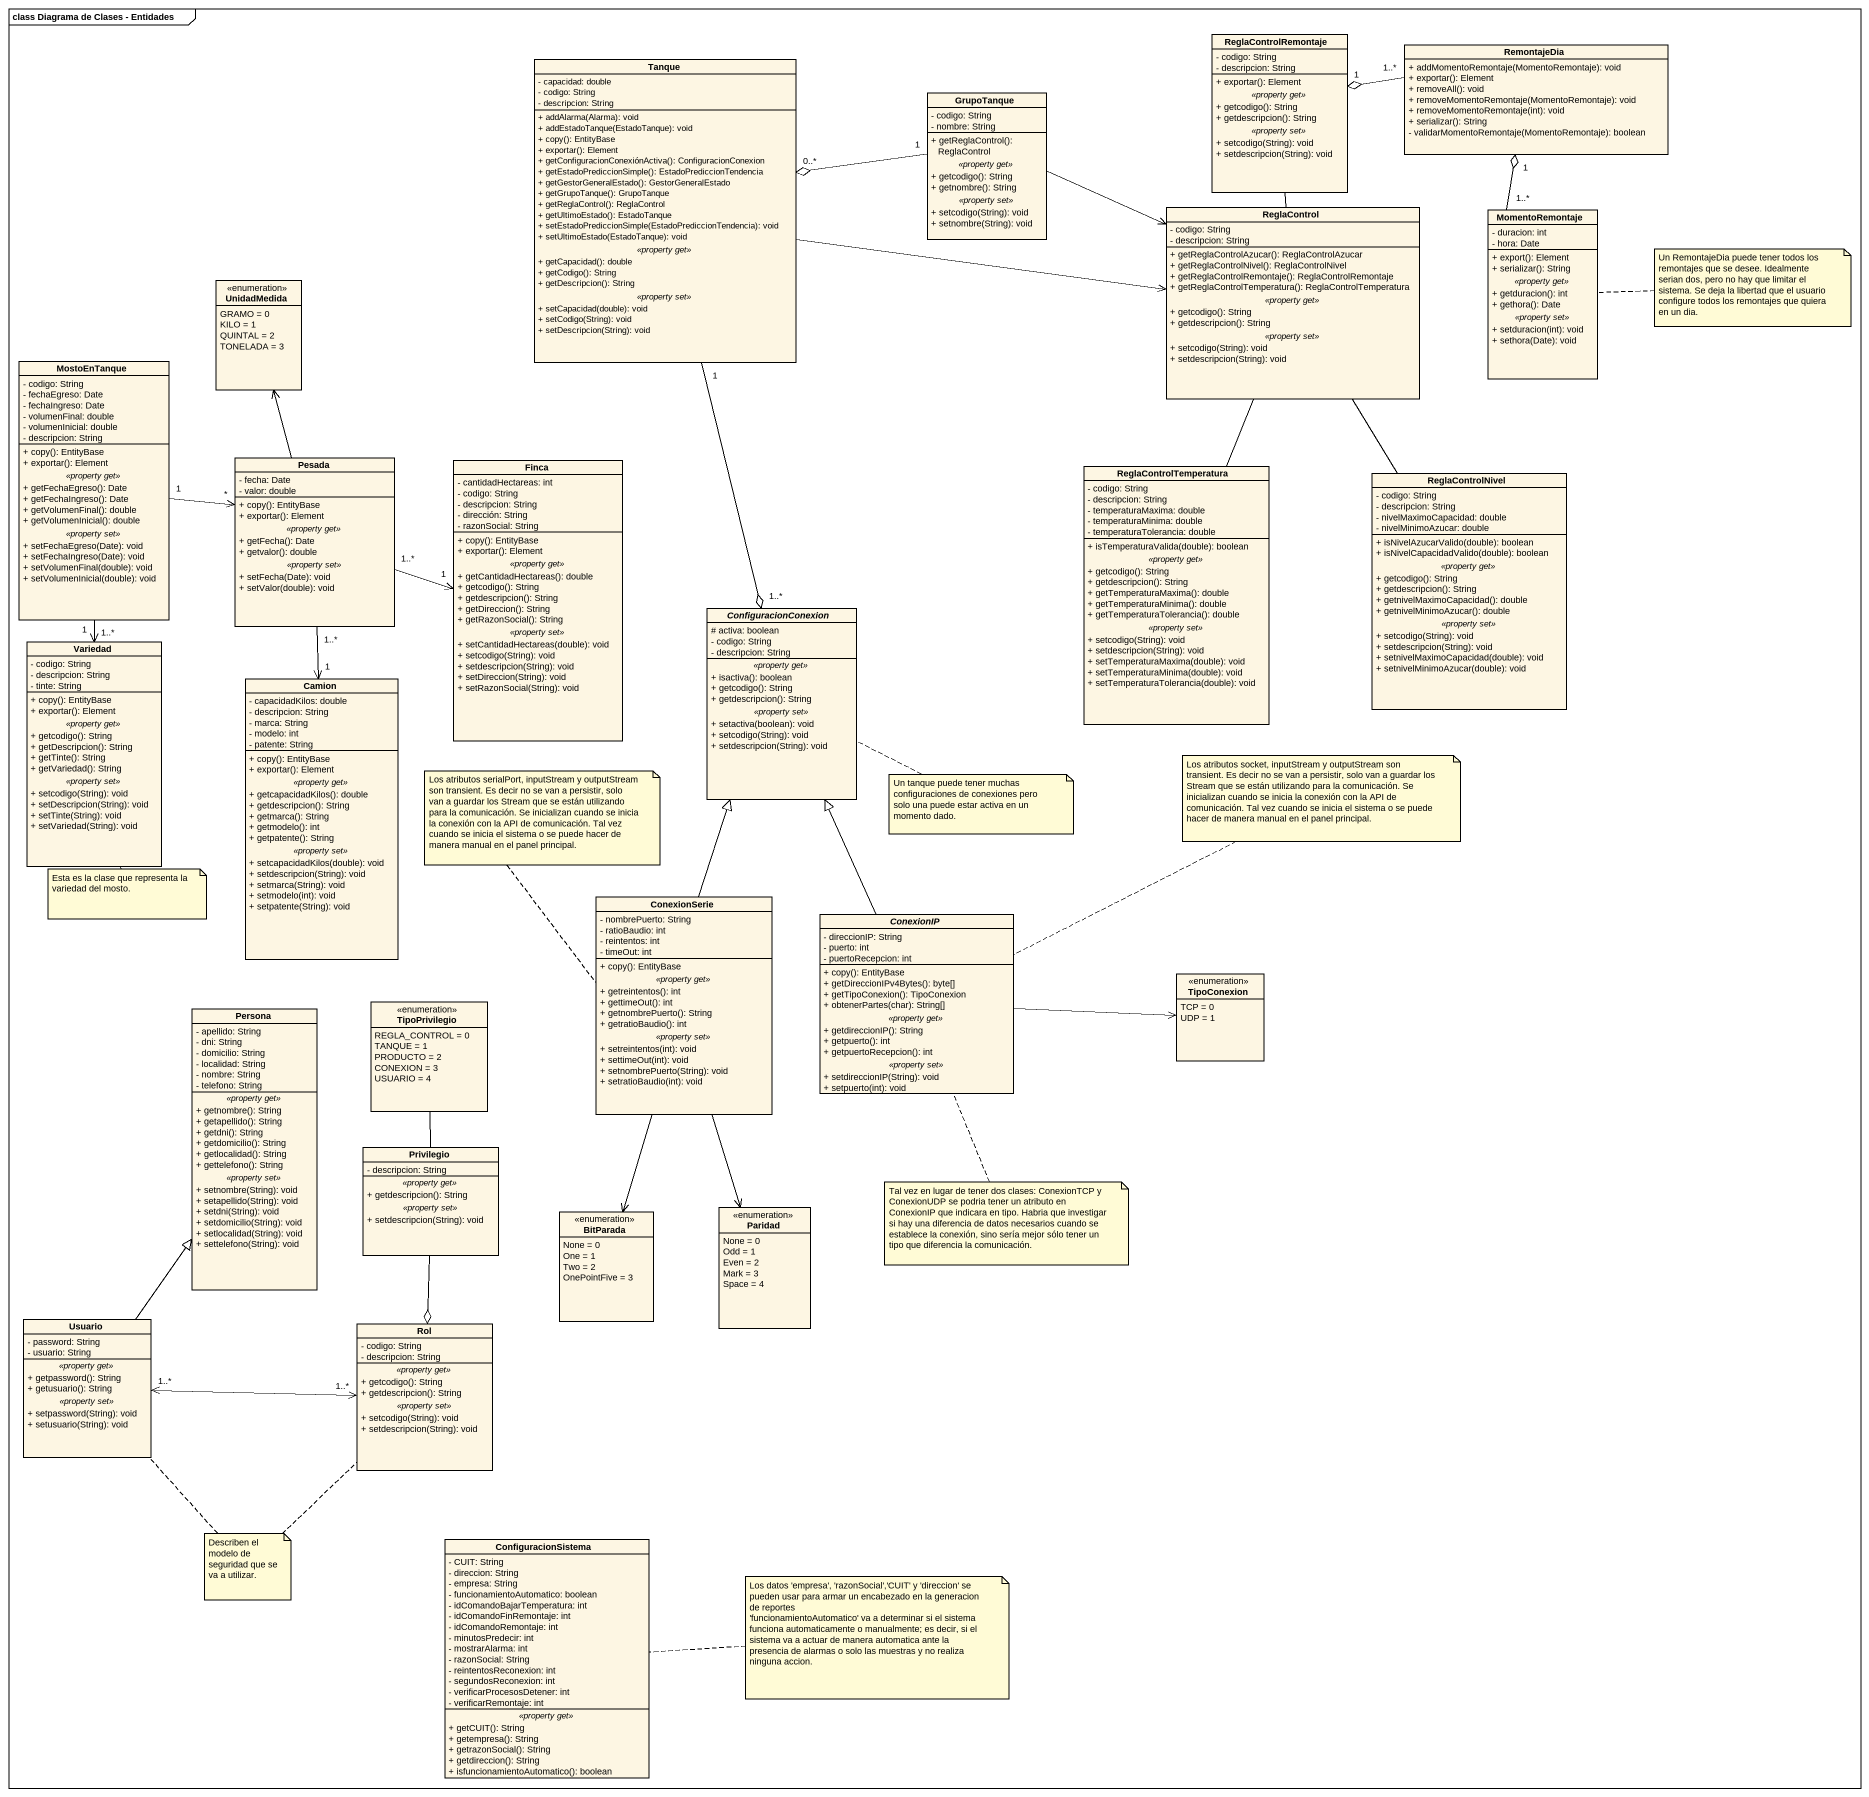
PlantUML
@startuml
mainframe class Diagrama de Clases - Entidades
hide circle
hide empty members
skinparam classAttributeIconSize 0
class Tanque {
  - capacidad: double
  - codigo: String
  - descripcion: String
  --
  + addAlarma(Alarma): void
  + addEstadoTanque(EstadoTanque): void
  + copy(): EntityBase
  + exportar(): Element
  + getConfiguracionConexiónActiva(): ConfiguracionConexion
  + getEstadoPrediccionSimple(): EstadoPrediccionTendencia
  + getGestorGeneralEstado(): GestorGeneralEstado
  + getGrupoTanque(): GrupoTanque
  + getReglaControl(): ReglaControl
  + getUltimoEstado(): EstadoTanque
  + setEstadoPrediccionSimple(EstadoPrediccionTendencia): void
  + setUltimoEstado(EstadoTanque): void
  .. <<property get>> ..
  + getCapacidad(): double
  + getCodigo(): String
  + getDescripcion(): String
  .. <<property set>> ..
  + setCapacidad(double): void
  + setCodigo(String): void
  + setDescripcion(String): void
}
class ReglaControlRemontaje {
  - codigo: String
  - descripcion: String
  --
  + exportar(): Element
  .. <<property get>> ..
  + getcodigo(): String
  + getdescripcion(): String
  .. <<property set>> ..
  + setcodigo(String): void
  + setdescripcion(String): void
}
class RemontajeDia {
  + addMomentoRemontaje(MomentoRemontaje): void
  + exportar(): Element
  + removeAll(): void
  + removeMomentoRemontaje(MomentoRemontaje): void
  + removeMomentoRemontaje(int): void
  + serializar(): String
  - validarMomentoRemontaje(MomentoRemontaje): boolean
}
class GrupoTanque {
  - codigo: String
  - nombre: String
  --
  + getReglaControl(): ReglaControl
  .. <<property get>> ..
  + getcodigo(): String
  + getnombre(): String
  .. <<property set>> ..
  + setcodigo(String): void
  + setnombre(String): void
}
class ReglaControl {
  - codigo: String
  - descripcion: String
  --
  + getReglaControlAzucar(): ReglaControlAzucar
  + getReglaControlNivel(): ReglaControlNivel
  + getReglaControlRemontaje(): ReglaControlRemontaje
  + getReglaControlTemperatura(): ReglaControlTemperatura
  .. <<property get>> ..
  + getcodigo(): String
  + getdescripcion(): String
  .. <<property set>> ..
  + setcodigo(String): void
  + setdescripcion(String): void
}
class MomentoRemontaje {
  - duracion: int
  - hora: Date
  --
  + export(): Element
  + serializar(): String
  .. <<property get>> ..
  + getduracion(): int
  + gethora(): Date
  .. <<property set>> ..
  + setduracion(int): void
  + sethora(Date): void
}
enum UnidadMedida {
  GRAMO = 0
  KILO = 1
  QUINTAL = 2
  TONELADA = 3
}
class MostoEnTanque {
  - codigo: String
  - fechaEgreso: Date
  - fechaIngreso: Date
  - volumenFinal: double
  - volumenInicial: double
  - descripcion: String
  --
  + copy(): EntityBase
  + exportar(): Element
  .. <<property get>> ..
  + getFechaEgreso(): Date
  + getFechaIngreso(): Date
  + getVolumenFinal(): double
  + getVolumenInicial(): double
  .. <<property set>> ..
  + setFechaEgreso(Date): void
  + setFechaIngreso(Date): void
  + setVolumenFinal(double): void
  + setVolumenInicial(double): void
}
class Pesada {
  - fecha: Date
  - valor: double
  --
  + copy(): EntityBase
  + exportar(): Element
  .. <<property get>> ..
  + getFecha(): Date
  + getvalor(): double
  .. <<property set>> ..
  + setFecha(Date): void
  + setValor(double): void
}
class Finca {
  - cantidadHectareas: int
  - codigo: String
  - descripcion: String
  - dirección: String
  - razonSocial: String
  --
  + copy(): EntityBase
  + exportar(): Element
  .. <<property get>> ..
  + getCantidadHectareas(): double
  + getcodigo(): String
  + getdescripcion(): String
  + getDireccion(): String
  + getRazonSocial(): String
  .. <<property set>> ..
  + setCantidadHectareas(double): void
  + setcodigo(String): void
  + setdescripcion(String): void
  + setDireccion(String): void
  + setRazonSocial(String): void
}
class ReglaControlTemperatura {
  - codigo: String
  - descripcion: String
  - temperaturaMaxima: double
  - temperaturaMinima: double
  - temperaturaTolerancia: double
  --
  + isTemperaturaValida(double): boolean
  .. <<property get>> ..
  + getcodigo(): String
  + getdescripcion(): String
  + getTemperaturaMaxima(): double
  + getTemperaturaMinima(): double
  + getTemperaturaTolerancia(): double
  .. <<property set>> ..
  + setcodigo(String): void
  + setdescripcion(String): void
  + setTemperaturaMaxima(double): void
  + setTemperaturaMinima(double): void
  + setTemperaturaTolerancia(double): void
}
class ReglaControlNivel {
  - codigo: String
  - descripcion: String
  - nivelMaximoCapacidad: double
  - nivelMinimoAzucar: double
  --
  + isNivelAzucarValido(double): boolean
  + isNivelCapacidadValido(double): boolean
  .. <<property get>> ..
  + getcodigo(): String
  + getdescripcion(): String
  + getnivelMaximoCapacidad(): double
  + getnivelMinimoAzucar(): double
  .. <<property set>> ..
  + setcodigo(String): void
  + setdescripcion(String): void
  + setnivelMaximoCapacidad(double): void
  + setnivelMinimoAzucar(double): void
}
abstract class ConfiguracionConexion {
  # activa: boolean
  - codigo: String
  - descripcion: String
  .. <<property get>> ..
  + isactiva(): boolean
  + getcodigo(): String
  + getdescripcion(): String
  .. <<property set>> ..
  + setactiva(boolean): void
  + setcodigo(String): void
  + setdescripcion(String): void
}
class Variedad {
  - codigo: String
  - descripcion: String
  - tinte: String
  --
  + copy(): EntityBase
  + exportar(): Element
  .. <<property get>> ..
  + getcodigo(): String
  + getDescripcion(): String
  + getTinte(): String
  + getVariedad(): String
  .. <<property set>> ..
  + setcodigo(String): void
  + setDescripcion(String): void
  + setTinte(String): void
  + setVariedad(String): void
}
class Camion {
  - capacidadKilos: double
  - descripcion: String
  - marca: String
  - modelo: int
  - patente: String
  --
  + copy(): EntityBase
  + exportar(): Element
  .. <<property get>> ..
  + getcapacidadKilos(): double
  + getdescripcion(): String
  + getmarca(): String
  + getmodelo(): int
  + getpatente(): String
  .. <<property set>> ..
  + setcapacidadKilos(double): void
  + setdescripcion(String): void
  + setmarca(String): void
  + setmodelo(int): void
  + setpatente(String): void
}
class ConexionSerie {
  - nombrePuerto: String
  - ratioBaudio: int
  - reintentos: int
  - timeOut: int
  --
  + copy(): EntityBase
  .. <<property get>> ..
  + getreintentos(): int
  + gettimeOut(): int
  + getnombrePuerto(): String
  + getratioBaudio(): int
  .. <<property set>> ..
  + setreintentos(int): void
  + settimeOut(int): void
  + setnombrePuerto(String): void
  + setratioBaudio(int): void
}
abstract class ConexionIP {
  - direccionIP: String
  - puerto: int
  - puertoRecepcion: int
  --
  + copy(): EntityBase
  + getDireccionIPv4Bytes(): byte[]
  + getTipoConexion(): TipoConexion
  + obtenerPartes(char): String[]
  .. <<property get>> ..
  + getdireccionIP(): String
  + getpuerto(): int
  + getpuertoRecepcion(): int
  .. <<property set>> ..
  + setdireccionIP(String): void
  + setpuerto(int): void
}
enum TipoConexion {
  TCP = 0
  UDP = 1
}
class Persona {
  - apellido: String
  - dni: String
  - domicilio: String
  - localidad: String
  - nombre: String
  - telefono: String
  .. <<property get>> ..
  + getnombre(): String
  + getapellido(): String
  + getdni(): String
  + getdomicilio(): String
  + getlocalidad(): String
  + gettelefono(): String
  .. <<property set>> ..
  + setnombre(String): void
  + setapellido(String): void
  + setdni(String): void
  + setdomicilio(String): void
  + setlocalidad(String): void
  + settelefono(String): void
}
enum TipoPrivilegio {
  REGLA_CONTROL = 0
  TANQUE = 1
  PRODUCTO = 2
  CONEXION = 3
  USUARIO = 4
}
class Privilegio {
  - descripcion: String
  .. <<property get>> ..
  + getdescripcion(): String
  .. <<property set>> ..
  + setdescripcion(String): void
}
enum BitParada {
  None = 0
  One = 1
  Two = 2
  OnePointFive = 3
}
enum Paridad {
  None = 0
  Odd = 1
  Even = 2
  Mark = 3
  Space = 4
}
class Usuario {
  - password: String
  - usuario: String
  .. <<property get>> ..
  + getpassword(): String
  + getusuario(): String
  .. <<property set>> ..
  + setpassword(String): void
  + setusuario(String): void
}
class Rol {
  - codigo: String
  - descripcion: String
  .. <<property get>> ..
  + getcodigo(): String
  + getdescripcion(): String
  .. <<property set>> ..
  + setcodigo(String): void
  + setdescripcion(String): void
}
class ConfiguracionSistema {
  - CUIT: String
  - direccion: String
  - empresa: String
  - funcionamientoAutomatico: boolean
  - idComandoBajarTemperatura: int
  - idComandoFinRemontaje: int
  - idComandoRemontaje: int
  - minutosPredecir: int
  - mostrarAlarma: int
  - razonSocial: String
  - reintentosReconexion: int
  - segundosReconexion: int
  - verificarProcesosDetener: int
  - verificarRemontaje: int
  .. <<property get>> ..
  + getCUIT(): String
  + getempresa(): String
  + getrazonSocial(): String
  + getdireccion(): String
  + isfuncionamientoAutomatico(): boolean
}
Tanque -right-> ReglaControl
Tanque "1" --o "1..*" ConfiguracionConexion
ReglaControlRemontaje "1" o-right- "1..*" RemontajeDia
RemontajeDia "1" o-- "1..*" MomentoRemontaje
GrupoTanque "1" -left-o "0..*" Tanque
GrupoTanque -right-> ReglaControl
ReglaControl -up- ReglaControlRemontaje
ReglaControl -- ReglaControlTemperatura
ReglaControl -- ReglaControlNivel
MostoEnTanque "1" -right-> "*" Pesada
MostoEnTanque "1..*" --> "1" Variedad
Pesada -up-> UnidadMedida
Pesada "1..*" -right-> "1" Finca
Pesada "1..*" --> "1" Camion
ConexionSerie -up-|> ConfiguracionConexion
ConexionSerie --> BitParada
ConexionSerie --> Paridad
ConexionIP -up-|> ConfiguracionConexion
ConexionIP -right-> TipoConexion
TipoPrivilegio -- Privilegio
Privilegio --o Rol
Usuario -up-|> Persona
Usuario "1..*" <-right-> "1..*" Rol
note right of MomentoRemontaje : Un RemontajeDia puede tener todos los remontajes que se desee. Idealmente serian dos, pero no hay que limitar el sistema. Se deja la libertad que el usuario configure todos los remontajes que quiera en un dia.
note right of ConexionIP : Los atributos socket, inputStream y outputStream son transient. Es decir no se van a persistir, solo van a guardar los Stream que se están utilizando para la comunicación. Se inicializan cuando se inicia la conexión con la API de comunicación. Tal vez cuando se inicia el sistema o se puede hacer de manera manual en el panel principal.
note top of ConexionSerie : Los atributos serialPort, inputStream y outputStream son transient. Es decir no se van a persistir, solo van a guardar los Stream que se están utilizando para la comunicación. Se inicializan cuando se inicia la conexión con la API de comunicación. Tal vez cuando se inicia el sistema o se puede hacer de manera manual en el panel principal.
note right of ConfiguracionConexion : Un tanque puede tener muchas configuraciones de conexiones pero solo una puede estar activa en un momento dado.
note bottom of Variedad : Esta es la clase que representa la variedad del mosto.
note bottom of ConexionIP : Tal vez en lugar de tener dos clases: ConexionTCP y ConexionUDP se podria tener un atributo en ConexionIP que indicara en tipo. Habria que investigar si hay una diferencia de datos necesarios cuando se establece la conexión, sino sería mejor sólo tener un tipo que diferencia la comunicación.
note as N7
  Describen el modelo de seguridad que se va a utilizar.
end note
N7 .. Rol
N7 .. Usuario
note right of ConfiguracionSistema
  Los datos 'empresa', 'razonSocial','CUIT' y 'direccion' se pueden usar para armar un encabezado en la generacion de reportes
  ~'funcionamientoAutomatico' va a determinar si el sistema funciona automaticamente o manualmente; es decir, si el sistema va a actuar de manera automatica ante la presencia de alarmas o solo las muestras y no realiza ninguna accion.
end note
@enduml
